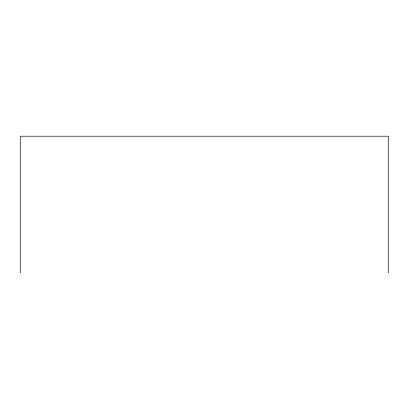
<?xml version="1.0" encoding="UTF-8"?>
<svg xmlns="http://www.w3.org/2000/svg" width="409" height="409" viewBox="0 0 409 409"><rect width="100%" height="100%" fill="white"/><g stroke="black" fill="none" stroke-linecap="round" stroke-linejoin="round"><path stroke-width="0.61" d="M388.55 272.793L388.55 136.207L20.45 136.207L20.45 272.793"/></g></svg>
